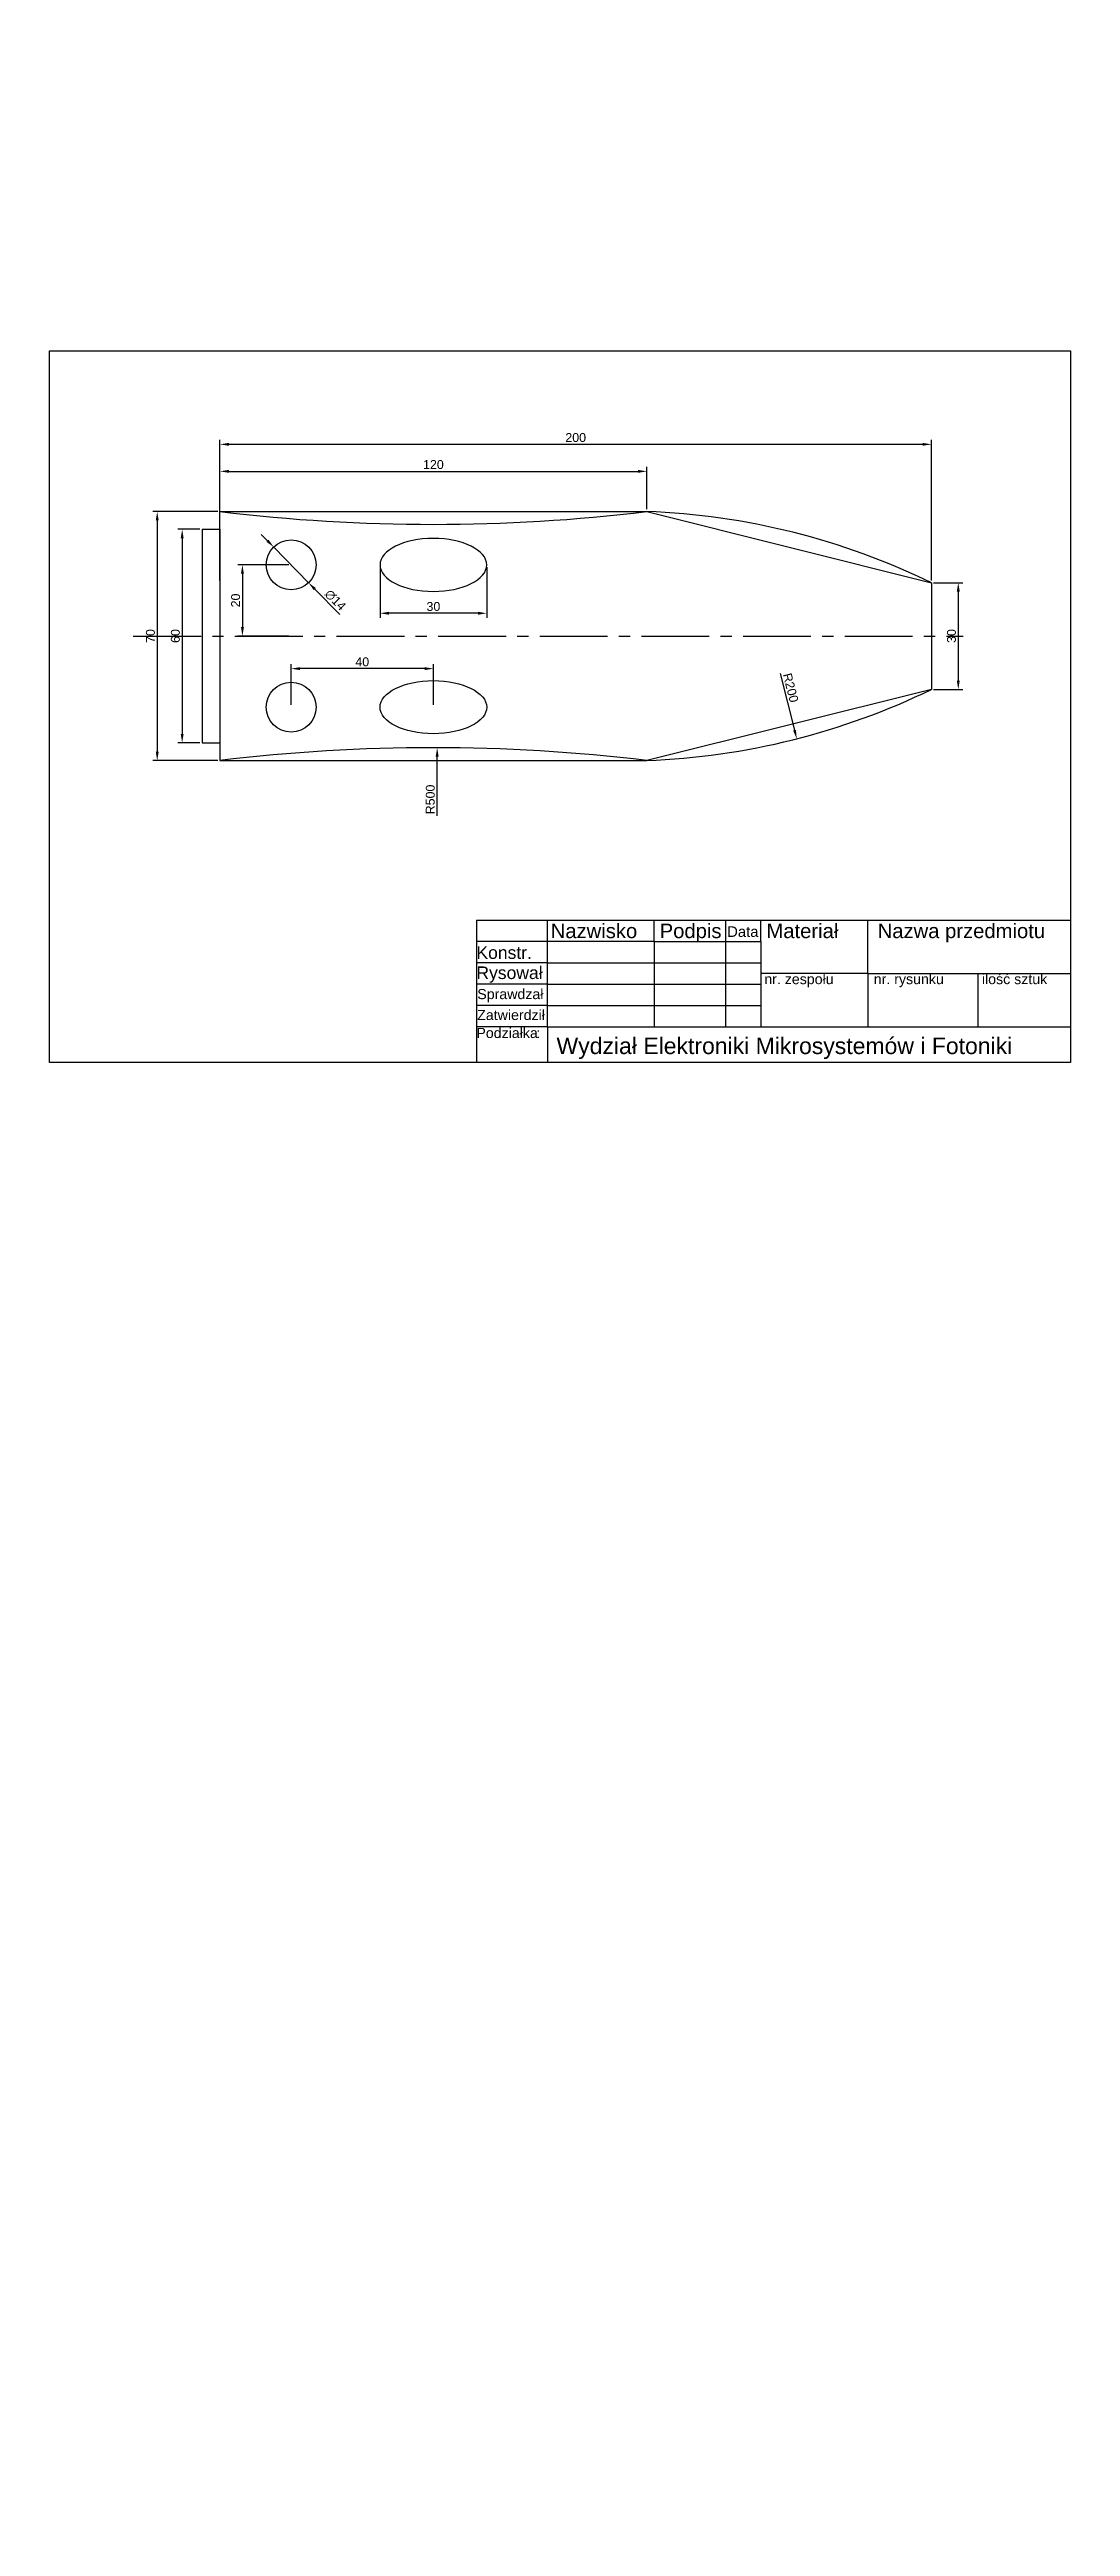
# Model space of a CAD drawing. Header units: millimetres. Extents: x 5 to 292, y -407 to 290.
import ezdxf

# ---------------------------------------------------------------- set-up
doc = ezdxf.new("R2010")
doc.units = ezdxf.units.MM
doc.linetypes.add('ACAD_ISO04W100', pattern=[30, 24, -3, 0, -3])
doc.linetypes.add('CENTER2', pattern=[28.575, 19.05, -3.175, 3.175, -3.175])
doc.layers.add('Osie', color=1, linetype='ACAD_ISO04W100')
doc.styles.get("Standard").update_dxf_attribs({"font": 'arial.ttf'})
doc.dimstyles.new('ISO-25', dxfattribs={"dimtxt": 2.5, "dimasz": 2.5, "dimexe": 1.25, "dimexo": 0.625, "dimtad": 1, "dimtxsty": 'Standard', "dimcen": 2.5, "dimadec": 0, "dimazin": 0, "dimtfac": 1, "dimtmove": 0, "dimatfit": 3, "dimfxl": 1, "dimarcsym": 0})

# ---------------------------------------------------------------- blocks, each defined once
blk = doc.blocks.new('*U2')
at = {"layer": 'Osie', "color": 0, "linetype": 'CENTER2', "transparency": 16777216}
blk.add_line((-84.36, 0), (148.97, 0), dxfattribs=at)
blk = doc.blocks.new('*D3')
at = {"color": 0, "lineweight": -2, "transparency": 16777216}
for p, q in [((47.28, 154.85), (41.03, 154.85)), ((42.28, 152.35), (42.28, 97.35)), ((47.28, 94.85), (41.03, 94.85))]:
    blk.add_line(p, q, dxfattribs=at)
at = {"color": 0, "transparency": 16777216}
for points in [[(41.87, 152.35), (42.7, 152.35), (42.28, 154.85)], [(41.87, 97.35), (42.7, 97.35), (42.28, 94.85)]]:
    blk.add_solid(points, dxfattribs=at)
at = {"layer": 'Defpoints', "color": 0, "transparency": 16777216}
for p in [(47.91, 154.85), (42.28, 94.85), (47.91, 94.85)]:
    blk.add_point(p, dxfattribs=at)
at = {"color": 0, "transparency": 16777216, "insert": (40.38, 124.85), "char_height": 2.5, "attachment_point": 5, "rotation": 90}
blk.add_mtext('60', dxfattribs=at)
blk = doc.blocks.new('*D4')
at = {"color": 0, "lineweight": -2, "transparency": 16777216}
for p, q in [((52.28, 159.85), (34.02, 159.85)), ((35.27, 157.35), (35.27, 92.35)), ((52.28, 89.85), (34.02, 89.85))]:
    blk.add_line(p, q, dxfattribs=at)
at = {"color": 0, "transparency": 16777216}
for points in [[(34.86, 157.35), (35.69, 157.35), (35.27, 159.85)], [(34.86, 92.35), (35.69, 92.35), (35.27, 89.85)]]:
    blk.add_solid(points, dxfattribs=at)
at = {"layer": 'Defpoints', "color": 0, "transparency": 16777216}
for p in [(52.91, 159.85), (35.27, 89.85), (52.91, 89.85)]:
    blk.add_point(p, dxfattribs=at)
at = {"color": 0, "transparency": 16777216, "insert": (33.37, 124.85), "char_height": 2.5, "attachment_point": 5, "rotation": 90}
blk.add_mtext('70', dxfattribs=at)
blk = doc.blocks.new('*D5')
at = {"color": 0, "lineweight": -2, "transparency": 16777216}
for p, q in [((253.53, 139.85), (261.72, 139.85)), ((260.47, 137.35), (260.47, 112.35)), ((253.53, 109.85), (261.72, 109.85))]:
    blk.add_line(p, q, dxfattribs=at)
at = {"color": 0, "transparency": 16777216}
for points in [[(260.05, 137.35), (260.88, 137.35), (260.47, 139.85)], [(260.05, 112.35), (260.88, 112.35), (260.47, 109.85)]]:
    blk.add_solid(points, dxfattribs=at)
at = {"layer": 'Defpoints', "color": 0, "transparency": 16777216}
for p in [(252.91, 139.85), (252.91, 109.85), (260.47, 109.85)]:
    blk.add_point(p, dxfattribs=at)
at = {"color": 0, "transparency": 16777216, "insert": (258.56, 124.85), "char_height": 2.5, "attachment_point": 5, "rotation": 90}
blk.add_mtext('30', dxfattribs=at)
blk = doc.blocks.new('*D6')
at = {"color": 0, "lineweight": -2, "transparency": 16777216}
for p, q in [((52.91, 140.48), (52.91, 179.98)), ((250.41, 178.73), (55.41, 178.73)), ((252.91, 140.48), (252.91, 179.98))]:
    blk.add_line(p, q, dxfattribs=at)
at = {"color": 0, "transparency": 16777216}
for points in [[(55.41, 179.15), (55.41, 178.32), (52.91, 178.73)], [(250.41, 179.15), (250.41, 178.32), (252.91, 178.73)]]:
    blk.add_solid(points, dxfattribs=at)
at = {"layer": 'Defpoints', "color": 0, "transparency": 16777216}
for p in [(52.91, 178.73), (52.91, 139.85), (252.91, 139.85)]:
    blk.add_point(p, dxfattribs=at)
at = {"color": 0, "transparency": 16777216, "insert": (152.91, 180.63), "char_height": 2.5, "attachment_point": 5}
blk.add_mtext('200', dxfattribs=at)
blk = doc.blocks.new('*D7')
at = {"color": 0, "lineweight": -2, "transparency": 16777216}
for p, q in [((52.91, 160.48), (52.91, 172.39)), ((55.41, 171.14), (170.41, 171.14)), ((172.91, 160.48), (172.91, 172.39))]:
    blk.add_line(p, q, dxfattribs=at)
at = {"color": 0, "transparency": 16777216}
for points in [[(55.41, 171.56), (55.41, 170.73), (52.91, 171.14)], [(170.41, 171.56), (170.41, 170.73), (172.91, 171.14)]]:
    blk.add_solid(points, dxfattribs=at)
at = {"layer": 'Defpoints', "color": 0, "transparency": 16777216}
for p in [(172.91, 171.14), (52.91, 159.85), (172.91, 159.85)]:
    blk.add_point(p, dxfattribs=at)
at = {"color": 0, "transparency": 16777216, "insert": (112.91, 173.04), "char_height": 2.5, "attachment_point": 5}
blk.add_mtext('120', dxfattribs=at)
blk = doc.blocks.new('*D8')
at = {"color": 0, "lineweight": -2, "transparency": 16777216}
blk.add_line((113.93, 74.33), (113.97, 90.96), dxfattribs=at)
at = {"color": 0, "transparency": 16777216}
blk.add_solid([(113.55, 90.96), (114.38, 90.96), (113.97, 93.46)], dxfattribs=at)
at = {"layer": 'Defpoints', "color": 0, "transparency": 16777216}
for p in [(113.97, 93.46), (112.91, -406.54)]:
    blk.add_point(p, dxfattribs=at)
at = {"color": 0, "transparency": 16777216, "insert": (112.04, 78.91), "char_height": 2.5, "attachment_point": 5, "rotation": 89.87821}
blk.add_mtext('R500', dxfattribs=at)
blk = doc.blocks.new('*D9')
at = {"color": 0, "lineweight": -2, "transparency": 16777216}
blk.add_line((210.36, 114.28), (214.43, 98.38), dxfattribs=at)
at = {"color": 0, "transparency": 16777216}
blk.add_solid([(214.83, 98.49), (214.03, 98.28), (215.05, 95.96)], dxfattribs=at)
at = {"layer": 'Defpoints', "color": 0, "transparency": 16777216}
for p in [(165.44, 289.71), (215.05, 95.96)]:
    blk.add_point(p, dxfattribs=at)
at = {"color": 0, "transparency": 16777216, "insert": (213.34, 110.32), "char_height": 2.5, "attachment_point": 5, "rotation": 284.36121}
blk.add_mtext('R200', dxfattribs=at)
blk = doc.blocks.new('*D10')
at = {"color": 0, "lineweight": -2, "transparency": 16777216}
for p, q in [((66.27, 151.65), (64.52, 153.43)), ((68.02, 149.86), (77.8, 139.85)), ((86.57, 130.88), (79.55, 138.06))]:
    blk.add_line(p, q, dxfattribs=at)
at = {"color": 0, "transparency": 16777216}
for points in [[(66.57, 151.94), (65.97, 151.35), (68.02, 149.86)], [(79.85, 138.35), (79.25, 137.77), (77.8, 139.85)]]:
    blk.add_solid(points, dxfattribs=at)
at = {"layer": 'Defpoints', "color": 0, "transparency": 16777216}
for p in [(68.02, 149.86), (77.8, 139.85)]:
    blk.add_point(p, dxfattribs=at)
at = {"color": 0, "transparency": 16777216, "insert": (85.34, 134.95), "char_height": 2.5, "attachment_point": 5, "rotation": 314.3433}
blk.add_mtext('∅14', dxfattribs=at)
blk = doc.blocks.new('*D11')
at = {"color": 0, "lineweight": -2, "transparency": 16777216}
for p, q in [((97.91, 144.23), (97.91, 130)), ((127.91, 144.23), (127.91, 130)), ((125.41, 131.25), (100.41, 131.25))]:
    blk.add_line(p, q, dxfattribs=at)
at = {"color": 0, "transparency": 16777216}
for points in [[(100.41, 131.67), (100.41, 130.84), (97.91, 131.25)], [(125.41, 131.67), (125.41, 130.84), (127.91, 131.25)]]:
    blk.add_solid(points, dxfattribs=at)
at = {"layer": 'Defpoints', "color": 0, "transparency": 16777216}
for p in [(97.91, 144.85), (127.91, 144.85), (97.91, 131.25)]:
    blk.add_point(p, dxfattribs=at)
at = {"color": 0, "transparency": 16777216, "insert": (112.91, 133.15), "char_height": 2.5, "attachment_point": 5}
blk.add_mtext('30', dxfattribs=at)
blk = doc.blocks.new('*D12')
at = {"color": 0, "lineweight": -2, "transparency": 16777216}
for p, q in [((72.28, 144.85), (57.97, 144.85)), ((59.22, 142.35), (59.22, 127.35)), ((72.28, 124.85), (57.97, 124.85))]:
    blk.add_line(p, q, dxfattribs=at)
at = {"color": 0, "transparency": 16777216}
for points in [[(58.81, 142.35), (59.64, 142.35), (59.22, 144.85)], [(58.81, 127.35), (59.64, 127.35), (59.22, 124.85)]]:
    blk.add_solid(points, dxfattribs=at)
at = {"layer": 'Defpoints', "color": 0, "transparency": 16777216}
for p in [(72.91, 144.85), (59.22, 124.85), (72.91, 124.85)]:
    blk.add_point(p, dxfattribs=at)
at = {"color": 0, "transparency": 16777216, "insert": (57.32, 134.85), "char_height": 2.5, "attachment_point": 5, "rotation": 90}
blk.add_mtext('20', dxfattribs=at)
blk = doc.blocks.new('*D13')
at = {"color": 0, "lineweight": -2, "transparency": 16777216}
for p, q in [((72.91, 105.48), (72.91, 116.94)), ((110.41, 115.69), (75.41, 115.69)), ((112.91, 105.48), (112.91, 116.94))]:
    blk.add_line(p, q, dxfattribs=at)
at = {"color": 0, "transparency": 16777216}
for points in [[(75.41, 116.1), (75.41, 115.27), (72.91, 115.69)], [(110.41, 116.1), (110.41, 115.27), (112.91, 115.69)]]:
    blk.add_solid(points, dxfattribs=at)
at = {"layer": 'Defpoints', "color": 0, "transparency": 16777216}
for p in [(72.91, 115.69), (72.91, 104.85), (112.91, 104.85)]:
    blk.add_point(p, dxfattribs=at)
at = {"color": 0, "transparency": 16777216, "insert": (92.91, 117.59), "char_height": 2.5, "attachment_point": 5}
blk.add_mtext('40', dxfattribs=at)

msp = doc.modelspace()

# ---------------------------------------------------------------- linework, layer by layer
for p, q in [((5, 5), (5, 205)), ((5, 205), (292, 205)), ((292, 205), (292, 5)), ((47.908, 154.851), (47.908, 94.851)), ((47.908, 154.851), (52.908, 154.851)), ((52.908, 154.851), (52.908, 159.851)), ((52.908, 159.851), (172.908, 159.851)), ((52.908, 154.851), (52.908, 94.851)), ((172.908, 159.851), (252.908, 139.851)), ((252.908, 139.851), (252.908, 109.851)), ((252.908, 109.851), (172.908, 89.851)), ((47.908, 94.851), (52.908, 94.851)), ((52.908, 94.851), (52.908, 89.851)), ((52.908, 89.851), (172.908, 89.851)), ((125, 45), (125, 5)), ((125, 45), (292, 45)), ((145, 15), (145, 45)), ((175, 39), (175, 45)), ((195, 45), (195, 15)), ((205, 39), (205, 45)), ((235, 30), (235, 45)), ((145, 39), (125, 39)), ((175, 39), (145, 39)), ((175, 39), (175, 15)), ((175, 39), (205, 39)), ((205, 39), (205, 15)), ((145, 33), (125, 33)), ((145, 33), (205, 33)), ((235, 30), (205, 30)), ((235, 30), (235, 15)), ((235, 30), (292, 30)), ((266.019, 15), (266.019, 30)), ((145, 27), (125, 27)), ((145, 21), (125, 21)), ((145, 27), (205, 27)), ((145, 21), (205, 21)), ((145, 15), (125, 15)), ((145, 15), (145, 5)), ((145, 15), (292, 15)), ((292, 5), (5, 5))]:
    msp.add_line(p, q)
for centre in [(72.908, 144.851), (72.908, 104.851)]:
    msp.add_circle(centre, 7)
for centre, radius, start, end in [((112.908, 656.238), 500, 263.107897, 276.892103), ((165.443, -40.009), 200, 64.06662, 87.860893), ((165.443, 289.712), 200, 272.139107, 295.93338), ((112.908, -406.536), 500, 83.107897, 96.892103)]:
    msp.add_arc(centre, radius, start, end)
at = {"extrusion": (0, 0, -1)}
msp.add_ellipse((112.908, 144.851), major_axis=(-15, 0), ratio=0.4974247, dxfattribs=at)
msp.add_ellipse((112.908, 104.851), major_axis=(-15, 0), ratio=0.4974247)

# ---------------------------------------------------------------- block references
at = {"layer": 'Osie', "linetype": 'CENTER2'}
msp.add_blockref('*U2', (112.908, 124.851), dxfattribs=at)

# ---------------------------------------------------------------- texts
for s, height, p in [('Nazwisko    Podpis        Materiał       Nazwa przedmiotu', 4.06877, (145.891, 39.937)), ('Data', 2.9776, (195.499, 40.271)), ('Konstr.', 3.5275, (125, 34.102)), ('Rysował', 3.5275, (125, 28.435)), ('nr. zespołu', 2.851, (205.929, 27)), ('nr. rysunku', 2.851, (236.701, 27)), ('ilość sztuk', 2.851, (267.102, 27)), ('Sprawdzał', 2.851, (125.25, 22.789)), ('Podziałka', 2.851, (125, 11.854)), ('Zatwierdził', 2.851, (125.224, 16.912)), (':', 2.851, (141.882, 11.86)), ('Wydział Elektroniki Mikrosystemów i Fotoniki', 4.62386, (147.514, 7.343))]:
    msp.add_text(s, height=height).set_placement(p)

# ---------------------------------------------------------------- dimensions: what is measured, and where the dimension line sits
for center, mpoint, picture, middle in [((165.443, 289.712), (215.05, 95.962), '*D9', (211.495, 109.847)), ((112.908, -406.536), (113.971, 93.463), '*D8', (113.94, 78.908))]:
    dim = msp.add_radius_dim(center=center, mpoint=mpoint, dimstyle='ISO-25')
    dim.commit()
    dim.dimension.update_dxf_attribs({"geometry": picture, "text_midpoint": middle, "dimtype": 164})
for base, p1, p2, picture, middle in [((52.908, 178.732), (252.908, 139.851), (52.908, 139.851), '*D6', (152.908, 180.633)), ((172.908, 171.143), (52.908, 159.851), (172.908, 159.851), '*D7', (112.908, 173.044)), ((97.908, 131.252), (127.908, 144.851), (97.908, 144.851), '*D11', (112.908, 133.154)), ((72.908, 115.685), (112.908, 104.851), (72.908, 104.851), '*D13', (92.908, 117.587))]:
    dim = msp.add_linear_dim(base=base, p1=p1, p2=p2, dimstyle='ISO-25')
    dim.commit()
    dim.dimension.update_dxf_attribs({"geometry": picture, "text_midpoint": middle})
for base, p1, p2, picture, middle in [((35.274, 89.851), (52.908, 159.851), (52.908, 89.851), '*D4', (33.372, 124.851)), ((42.283, 94.851), (47.908, 154.851), (47.908, 94.851), '*D3', (40.382, 124.851)), ((59.224, 124.851), (72.908, 144.851), (72.908, 124.851), '*D12', (57.323, 134.851))]:
    dim = msp.add_linear_dim(base=base, p1=p1, p2=p2, angle=90, dimstyle='ISO-25')
    dim.commit()
    dim.dimension.update_dxf_attribs({"geometry": picture, "text_midpoint": middle})
dim = msp.add_diameter_dim_2p(p1=(68.016, 149.857), p2=(77.801, 139.845), dimstyle='ISO-25')
dim.commit()
dim.dimension.update_dxf_attribs({"geometry": '*D10', "text_midpoint": (83.931, 133.573), "dimtype": 163})
dim = msp.add_aligned_dim(p1=(252.908, 139.851), p2=(252.908, 109.851), distance=7.557, dimstyle='ISO-25')
dim.commit()
dim.dimension.update_dxf_attribs({"geometry": '*D5', "text_midpoint": (258.563, 124.851)})

doc.saveas('drawing.dxf')
